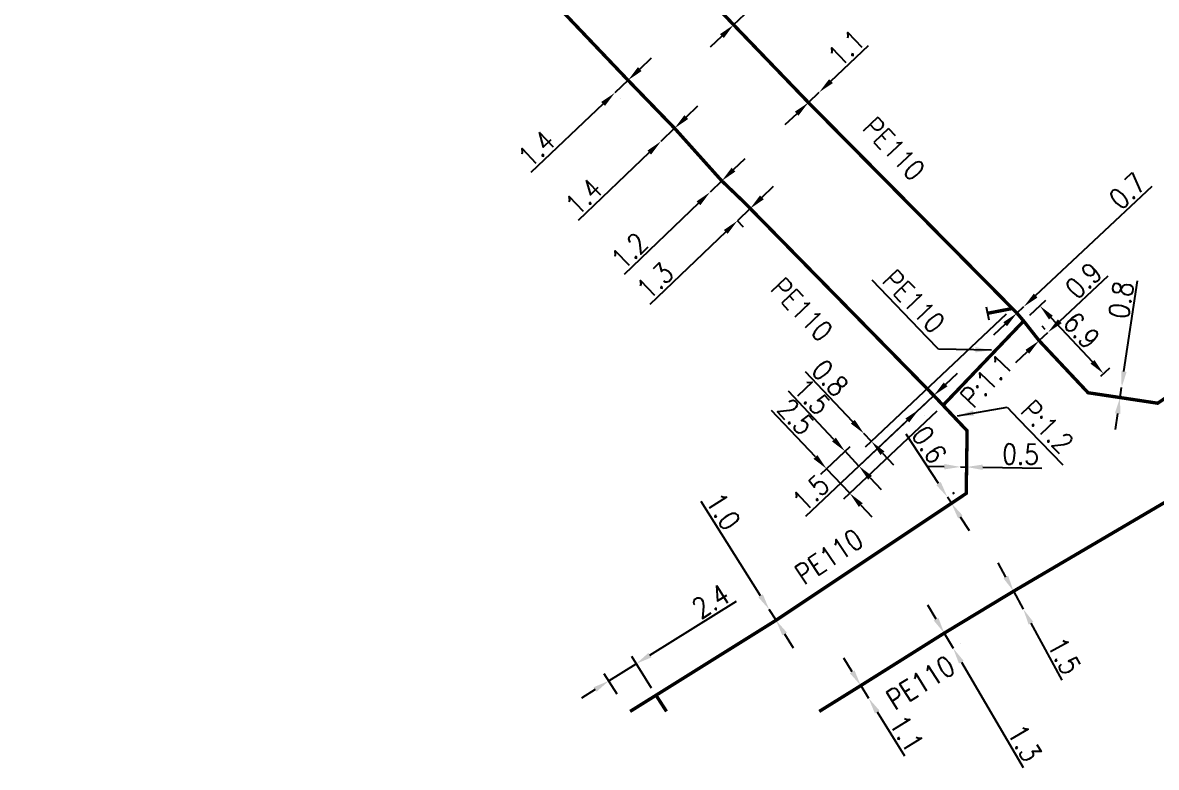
# Model space of a CAD drawing. Header units: millimetres. Extents: x 160996 to 162003, y 120996 to 122000.
# Drawn here: x 161792.1 to 161876.1, y 120995.9 to 121051.1 of the extents above; entities that cross this region are included whole.
import ezdxf
from ezdxf.enums import TextEntityAlignment as Align

# ---------------------------------------------------------------- set-up
doc = ezdxf.new("R2010")
doc.units = ezdxf.units.MM
doc.header["$PDMODE"] = 34
doc.linetypes.add('L_25_PE', pattern=[2000, 1000, 1000])
doc.layers.get('0').update_dxf_attribs({"linetype": 'CONTINUOUS'})
doc.layers.get('Defpoints').update_dxf_attribs({"linetype": 'CONTINUOUS'})
doc.layers.add('L_150', color=1, linetype='CONTINUOUS')
doc.layers.add('L_340', color=7, linetype='CONTINUOUS')
doc.styles.get("Standard").update_dxf_attribs({"font": 'romans.shx', "width": 0.85})
doc.dimstyles.get("Standard").update_dxf_attribs({"dimtxt": 1.5, "dimasz": 1.2, "dimexe": 0.625, "dimexo": 0.625, "dimgap": 0.25, "dimtad": 1, "dimdec": 1, "dimzin": 0, "dimdsep": 46, "dimtxsty": 'Standard', "dimcen": -0.5, "dimadec": 0, "dimazin": 0, "dimtfac": 1, "dimtdec": 1, "dimtmove": 0, "dimatfit": 3, "dimfxl": 0, "dimtolj": 1, "dimtzin": 0, "dimarcsym": 0})

# ---------------------------------------------------------------- blocks, each defined once
blk = doc.blocks.new('L_340_07')
at = {"color": 0, "linetype": 'Continuous', "const_width": 0.25, "flags": 128}
blk.add_lwpolyline([(0, 0), (0.35, 0)], dxfattribs=at)
at = {"color": 0, "linetype": 'Continuous', "flags": 128}
blk.add_lwpolyline([(0.35, -0.5), (0.35, 0.5)], dxfattribs=at)
at = {"color": 0, "linetype": 'Continuous', "width": 0.75, "flags": 3}
for tag, p in [('DEF_LEG', (0.723, -3.465)), ('DEF_COUP', (0.723, -5.965)), ('DEF_TYPE', (0.723, -8.465))]:
    blk.add_attdef(tag, text='', height=1.2, dxfattribs=at).set_placement(p, align=Align.MIDDLE)
blk = doc.blocks.new('*D979')
at = {"layer": 'Defpoints', "color": 0, "linetype": 'Continuous', "transparency": 16777216}
for p in [(161873.484, 121024.01), (161873.484, 121024.01), (161873.372, 121023.269)]:
    blk.add_point(p, dxfattribs=at)
at = {"layer": 'L_150', "color": 0, "linetype": 'Continuous', "lineweight": -2, "transparency": 16777216}
for p, q in [((161873.662, 121025.197), (161874.676, 121031.925)), ((161873.372, 121023.269), (161873.484, 121024.01)), ((161873.99, 121023.176), (161873.99, 121023.176)), ((161873.193, 121022.082), (161873.014, 121020.896))]:
    blk.add_line(p, q, dxfattribs=at)
at = {"layer": 'L_150', "color": 0, "linetype": 'Continuous', "transparency": 16777216}
for points in [[(161873.465, 121025.227), (161873.86, 121025.167), (161873.484, 121024.01)], [(161872.995, 121022.112), (161873.391, 121022.052), (161873.372, 121023.269)]]:
    blk.add_solid(points, dxfattribs=at)
at = {"layer": 'L_150', "color": 0, "linetype": 'Continuous', "transparency": 16777216, "insert": (161873.451, 121030.506), "char_height": 1.5, "attachment_point": 5, "rotation": 81.43301}
blk.add_mtext('\\A1;0.8', dxfattribs=at)
blk = doc.blocks.new('*D980')
at = {"layer": 'Defpoints', "color": 0, "linetype": 'Continuous', "transparency": 16777216}
for p in [(161866.245, 121030.008), (161866.245, 121030.008), (161865.735, 121029.528)]:
    blk.add_point(p, dxfattribs=at)
at = {"layer": 'L_150', "color": 0, "linetype": 'Continuous', "lineweight": -2, "transparency": 16777216}
for p, q in [((161867.12, 121030.829), (161875.76, 121038.942)), ((161865.735, 121029.528), (161866.245, 121030.008)), ((161866.163, 121029.073), (161866.163, 121029.073)), ((161866.673, 121029.552), (161866.673, 121029.552)), ((161864.86, 121028.707), (161863.986, 121027.885))]:
    blk.add_line(p, q, dxfattribs=at)
at = {"layer": 'L_150', "color": 0, "linetype": 'Continuous', "transparency": 16777216}
for points in [[(161866.983, 121030.975), (161867.257, 121030.683), (161866.245, 121030.008)], [(161864.723, 121028.853), (161864.997, 121028.561), (161865.735, 121029.528)]]:
    blk.add_solid(points, dxfattribs=at)
at = {"layer": 'L_150', "color": 0, "linetype": 'Continuous', "transparency": 16777216, "insert": (161873.919, 121038.586), "char_height": 1.5, "attachment_point": 5, "rotation": 43.20009}
blk.add_mtext('\\A1;0.7', dxfattribs=at)
blk = doc.blocks.new('*D981')
at = {"layer": 'Defpoints', "color": 0, "linetype": 'Continuous', "transparency": 16777216}
for p in [(161860.262, 121022.694), (161853.818, 121020.053), (161851.631, 121017.99)]:
    blk.add_point(p, dxfattribs=at)
at = {"layer": 'L_150', "color": 0, "linetype": 'Continuous', "lineweight": -2, "transparency": 16777216}
for p, q in [((161850.807, 121018.863), (161847.55, 121022.316)), ((161859.807, 121022.266), (161852.891, 121015.742)), ((161853.363, 121019.624), (161851.176, 121017.561)), ((161853.346, 121016.171), (161851.631, 121017.99)), ((161854.169, 121015.298), (161854.993, 121014.425))]:
    blk.add_line(p, q, dxfattribs=at)
at = {"layer": 'L_150', "color": 0, "linetype": 'Continuous', "transparency": 16777216}
for points in [[(161850.953, 121019), (161850.662, 121018.726), (161851.631, 121017.99)], [(161854.315, 121015.435), (161854.024, 121015.161), (161853.346, 121016.171)]]:
    blk.add_solid(points, dxfattribs=at)
at = {"layer": 'L_150', "color": 0, "linetype": 'Continuous', "transparency": 16777216, "insert": (161849.366, 121021.848), "char_height": 1.5, "attachment_point": 5, "rotation": 313.32544}
blk.add_mtext('\\A1;2.5', dxfattribs=at)
blk = doc.blocks.new('*D982')
at = {"layer": 'Defpoints', "color": 0, "linetype": 'Continuous', "transparency": 16777216}
for p in [(161865.395, 121029.872), (161854.399, 121020.601), (161854.399, 121020.601)]:
    blk.add_point(p, dxfattribs=at)
at = {"layer": 'L_150', "color": 0, "linetype": 'Continuous', "lineweight": -2, "transparency": 16777216}
for p, q in [((161864.94, 121029.444), (161854.493, 121019.59)), ((161853.576, 121021.474), (161850.076, 121025.185)), ((161854.948, 121020.019), (161854.399, 121020.601)), ((161855.771, 121019.146), (161856.595, 121018.273))]:
    blk.add_line(p, q, dxfattribs=at)
at = {"layer": 'L_150', "color": 0, "linetype": 'Continuous', "transparency": 16777216}
for points in [[(161853.721, 121021.611), (161853.43, 121021.337), (161854.399, 121020.601)], [(161855.917, 121019.283), (161855.626, 121019.009), (161854.948, 121020.019)]]:
    blk.add_solid(points, dxfattribs=at)
at = {"layer": 'L_150', "color": 0, "linetype": 'Continuous', "transparency": 16777216, "insert": (161851.891, 121024.718), "char_height": 1.5, "attachment_point": 5, "rotation": 313.32544}
blk.add_mtext('\\A1;0.8', dxfattribs=at)
blk = doc.blocks.new('*D983')
at = {"layer": 'Defpoints', "color": 0, "linetype": 'Continuous', "transparency": 16777216}
for p in [(161859.576, 121023.422), (161853.818, 121020.053), (161853.001, 121019.283)]:
    blk.add_point(p, dxfattribs=at)
at = {"layer": 'L_150', "color": 0, "linetype": 'Continuous', "lineweight": -2, "transparency": 16777216}
for p, q in [((161852.178, 121020.156), (161848.8, 121023.737)), ((161859.121, 121022.993), (161853.576, 121017.763)), ((161853.363, 121019.624), (161852.547, 121018.854)), ((161854.03, 121018.191), (161853.001, 121019.283)), ((161854.854, 121017.319), (161855.677, 121016.446))]:
    blk.add_line(p, q, dxfattribs=at)
at = {"layer": 'L_150', "color": 0, "linetype": 'Continuous', "transparency": 16777216}
for points in [[(161852.323, 121020.293), (161852.032, 121020.018), (161853.001, 121019.283)], [(161854.999, 121017.456), (161854.708, 121017.181), (161854.03, 121018.191)]]:
    blk.add_solid(points, dxfattribs=at)
at = {"layer": 'L_150', "color": 0, "linetype": 'Continuous', "transparency": 16777216, "insert": (161850.553, 121023.336), "char_height": 1.5, "attachment_point": 5, "rotation": 313.32544}
blk.add_mtext('\\A1;1.5', dxfattribs=at)
blk = doc.blocks.new('*D984')
at = {"layer": 'Defpoints', "color": 0, "linetype": 'Continuous', "transparency": 16777216}
for p in [(161859.576, 121023.422), (161858.485, 121022.393), (161858.485, 121022.393)]:
    blk.add_point(p, dxfattribs=at)
at = {"layer": 'L_150', "color": 0, "linetype": 'Continuous', "lineweight": -2, "transparency": 16777216}
for p, q in [((161860.449, 121024.245), (161861.322, 121025.069)), ((161859.576, 121023.422), (161858.485, 121022.393)), ((161860.005, 121022.967), (161860.005, 121022.967)), ((161857.612, 121021.569), (161850.06, 121014.446)), ((161858.913, 121021.938), (161858.913, 121021.938))]:
    blk.add_line(p, q, dxfattribs=at)
at = {"layer": 'L_150', "color": 0, "linetype": 'Continuous', "transparency": 16777216}
for points in [[(161860.312, 121024.391), (161860.586, 121024.1), (161859.576, 121023.422)], [(161857.474, 121021.715), (161857.749, 121021.424), (161858.485, 121022.393)]]:
    blk.add_solid(points, dxfattribs=at)
at = {"layer": 'L_150', "color": 0, "linetype": 'Continuous', "transparency": 16777216, "insert": (161850.461, 121016.199), "char_height": 1.5, "attachment_point": 5, "rotation": 43.32544}
blk.add_mtext('\\A1;1.5', dxfattribs=at)
blk = doc.blocks.new('*D985')
at = {"layer": 'Defpoints', "color": 0, "linetype": 'Continuous', "transparency": 16777216}
for p in [(161861.555, 121018.126), (161861.555, 121018.126), (161862.004, 121018.098)]:
    blk.add_point(p, dxfattribs=at)
at = {"layer": 'L_150', "color": 0, "linetype": 'Continuous', "lineweight": -2, "transparency": 16777216}
for p, q in [((161862.013, 121018.723), (161862.013, 121018.744)), ((161860.355, 121018.142), (161859.155, 121018.159)), ((161861.555, 121018.126), (161862.005, 121018.12)), ((161863.205, 121018.103), (161867.576, 121018.043))]:
    blk.add_line(p, q, dxfattribs=at)
at = {"layer": 'L_150', "color": 0, "linetype": 'Continuous', "transparency": 16777216}
for points in [[(161860.358, 121018.342), (161860.352, 121017.942), (161861.555, 121018.126)], [(161863.207, 121018.303), (161863.202, 121017.903), (161862.005, 121018.12)]]:
    blk.add_solid(points, dxfattribs=at)
at = {"layer": 'L_150', "color": 0, "linetype": 'Continuous', "transparency": 16777216, "insert": (161866.004, 121019.064), "char_height": 1.5, "attachment_point": 5, "rotation": 359.21005}
blk.add_mtext('\\A1;0.5', dxfattribs=at)
blk = doc.blocks.new('*D986')
at = {"layer": 'Defpoints', "color": 0, "linetype": 'Continuous', "transparency": 16777216}
for p in [(161860.463, 121015.812), (161860.582, 121015.89), (161860.764, 121015.351)]:
    blk.add_point(p, dxfattribs=at)
at = {"layer": 'L_150', "color": 0, "linetype": 'Continuous', "lineweight": -2, "transparency": 16777216}
for p, q in [((161859.926, 121016.894), (161857.534, 121020.554)), ((161860.986, 121016.154), (161861.105, 121016.232)), ((161860.883, 121015.43), (161860.582, 121015.89)), ((161861.287, 121015.693), (161861.406, 121015.771)), ((161861.54, 121014.425), (161862.196, 121013.421))]:
    blk.add_line(p, q, dxfattribs=at)
at = {"layer": 'L_150', "color": 0, "linetype": 'Continuous', "transparency": 16777216}
for points in [[(161860.093, 121017.004), (161859.758, 121016.785), (161860.582, 121015.89)], [(161861.707, 121014.534), (161861.372, 121014.316), (161860.883, 121015.43)]]:
    blk.add_solid(points, dxfattribs=at)
at = {"layer": 'L_150', "color": 0, "linetype": 'Continuous', "transparency": 16777216, "insert": (161859.239, 121019.773), "char_height": 1.5, "attachment_point": 5, "rotation": 303.16877}
blk.add_mtext('\\A1;0.6', dxfattribs=at)
blk = doc.blocks.new('*D987')
at = {"layer": 'Defpoints', "color": 0, "linetype": 'Continuous', "transparency": 16777216}
for p in [(161847.38, 121007.561), (161847.38, 121007.561), (161847.886, 121006.757)]:
    blk.add_point(p, dxfattribs=at)
at = {"layer": 'L_150', "color": 0, "linetype": 'Continuous', "lineweight": -2, "transparency": 16777216}
for p, q in [((161846.741, 121008.577), (161842.344, 121015.565)), ((161847.886, 121006.757), (161847.38, 121007.561)), ((161848.525, 121005.742), (161849.165, 121004.726))]:
    blk.add_line(p, q, dxfattribs=at)
at = {"layer": 'L_150', "color": 0, "linetype": 'Continuous', "transparency": 16777216}
for points in [[(161846.911, 121008.683), (161846.572, 121008.47), (161847.38, 121007.561)], [(161848.695, 121005.848), (161848.356, 121005.635), (161847.886, 121006.757)]]:
    blk.add_solid(points, dxfattribs=at)
at = {"layer": 'L_150', "color": 0, "linetype": 'Continuous', "transparency": 16777216, "insert": (161843.987, 121014.832), "char_height": 1.5, "attachment_point": 5, "rotation": 302.18039}
blk.add_mtext('\\A1;1.0', dxfattribs=at)
blk = doc.blocks.new('*D988')
at = {"layer": 'Defpoints', "color": 0, "linetype": 'Continuous', "transparency": 16777216}
for p in [(161835.499, 121002.265), (161838.997, 121001.2), (161836.445, 121000.753)]:
    blk.add_point(p, dxfattribs=at)
at = {"layer": 'L_150', "color": 0, "linetype": 'Continuous', "lineweight": -2, "transparency": 16777216}
for p, q in [((161838.55, 121004.175), (161844.955, 121008.185)), ((161835.499, 121002.265), (161837.533, 121003.538)), ((161838.665, 121001.73), (161837.201, 121004.068)), ((161836.114, 121001.283), (161835.167, 121002.794)), ((161834.482, 121001.628), (161833.465, 121000.991))]:
    blk.add_line(p, q, dxfattribs=at)
at = {"layer": 'L_150', "color": 0, "linetype": 'Continuous', "transparency": 16777216}
for points in [[(161838.444, 121004.345), (161838.656, 121004.006), (161837.533, 121003.538)], [(161834.376, 121001.797), (161834.588, 121001.458), (161835.499, 121002.265)]]:
    blk.add_solid(points, dxfattribs=at)
at = {"layer": 'L_150', "color": 0, "linetype": 'Continuous', "transparency": 16777216, "insert": (161843.054, 121008.175), "char_height": 1.5, "attachment_point": 5, "rotation": 32.05236}
blk.add_mtext('\\A1;2.4', dxfattribs=at)
blk = doc.blocks.new('*D989')
at = {"layer": 'Defpoints', "color": 0, "linetype": 'Continuous', "transparency": 16777216}
for p in [(161866.231, 121028.945), (161872.153, 121025.041), (161871.492, 121024.42)]:
    blk.add_point(p, dxfattribs=at)
at = {"layer": 'L_150', "color": 0, "linetype": 'Continuous', "lineweight": -2, "transparency": 16777216}
for p, q in [((161866.687, 121029.373), (161867.885, 121030.498)), ((161868.251, 121029.196), (161871.331, 121025.915)), ((161871.948, 121024.848), (161872.608, 121025.469))]:
    blk.add_line(p, q, dxfattribs=at)
at = {"layer": 'L_150', "color": 0, "linetype": 'Continuous', "transparency": 16777216}
for points in [[(161868.397, 121029.333), (161868.105, 121029.059), (161867.429, 121030.071)], [(161871.477, 121026.052), (161871.186, 121025.779), (161872.153, 121025.041)]]:
    blk.add_solid(points, dxfattribs=at)
at = {"layer": 'L_150', "color": 0, "linetype": 'Continuous', "transparency": 16777216, "insert": (161870.52, 121028.24), "char_height": 1.5, "attachment_point": 5, "rotation": 313.20009}
blk.add_mtext('\\A1;6.9', dxfattribs=at)
blk = doc.blocks.new('*D990')
at = {"layer": 'Defpoints', "color": 0, "linetype": 'Continuous', "transparency": 16777216}
for p in [(161854.167, 121001.916), (161854.747, 121000.982), (161854.747, 121000.982)]:
    blk.add_point(p, dxfattribs=at)
at = {"layer": 'L_150', "color": 0, "linetype": 'Continuous', "lineweight": -2, "transparency": 16777216}
for p, q in [((161853.534, 121002.936), (161852.9, 121003.955)), ((161854.167, 121001.916), (161854.747, 121000.982)), ((161855.38, 120999.962), (161857.398, 120996.713))]:
    blk.add_line(p, q, dxfattribs=at)
at = {"layer": 'L_150', "color": 0, "linetype": 'Continuous', "transparency": 16777216}
for points in [[(161853.703, 121003.041), (161853.364, 121002.83), (161854.167, 121001.916)], [(161855.55, 121000.068), (161855.21, 120999.857), (161854.747, 121000.982)]]:
    blk.add_solid(points, dxfattribs=at)
at = {"layer": 'L_150', "color": 0, "linetype": 'Continuous', "transparency": 16777216, "insert": (161857.555, 120998.355), "char_height": 1.5, "attachment_point": 5, "rotation": 301.84058}
blk.add_mtext('\\A1;1.1', dxfattribs=at)
blk = doc.blocks.new('*D991')
at = {"layer": 'Defpoints', "color": 0, "linetype": 'Continuous', "transparency": 16777216}
for p in [(161860.349, 121005.805), (161861.007, 121004.684), (161861.007, 121004.684)]:
    blk.add_point(p, dxfattribs=at)
at = {"layer": 'L_150', "color": 0, "linetype": 'Continuous', "lineweight": -2, "transparency": 16777216}
for p, q in [((161859.742, 121006.84), (161859.135, 121007.875)), ((161860.888, 121006.122), (161860.888, 121006.122)), ((161860.349, 121005.805), (161861.007, 121004.684)), ((161861.546, 121005), (161861.546, 121005)), ((161861.615, 121003.649), (161866.188, 120995.856))]:
    blk.add_line(p, q, dxfattribs=at)
at = {"layer": 'L_150', "color": 0, "linetype": 'Continuous', "transparency": 16777216}
for points in [[(161859.914, 121006.941), (161859.57, 121006.739), (161860.349, 121005.805)], [(161861.787, 121003.75), (161861.442, 121003.548), (161861.007, 121004.684)]]:
    blk.add_solid(points, dxfattribs=at)
at = {"layer": 'L_150', "color": 0, "linetype": 'Continuous', "transparency": 16777216, "insert": (161866.294, 120997.651), "char_height": 1.5, "attachment_point": 5, "rotation": 300.40587}
blk.add_mtext('\\A1;1.3', dxfattribs=at)
blk = doc.blocks.new('*D992')
at = {"layer": 'Defpoints', "color": 0, "linetype": 'Continuous', "transparency": 16777216}
for p in [(161865.483, 121008.911), (161866.201, 121007.594), (161866.201, 121007.594)]:
    blk.add_point(p, dxfattribs=at)
at = {"layer": 'L_150', "color": 0, "linetype": 'Continuous', "lineweight": -2, "transparency": 16777216}
for p, q in [((161864.909, 121009.965), (161864.335, 121011.018)), ((161865.483, 121008.911), (161866.201, 121007.594)), ((161866.775, 121006.54), (161869.07, 121002.325))]:
    blk.add_line(p, q, dxfattribs=at)
at = {"layer": 'L_150', "color": 0, "linetype": 'Continuous', "transparency": 16777216}
for points in [[(161865.085, 121010.06), (161864.734, 121009.869), (161865.483, 121008.911)], [(161866.95, 121006.635), (161866.599, 121006.444), (161866.201, 121007.594)]]:
    blk.add_solid(points, dxfattribs=at)
at = {"layer": 'L_150', "color": 0, "linetype": 'Continuous', "transparency": 16777216, "insert": (161869.233, 121004.116), "char_height": 1.5, "attachment_point": 5, "rotation": 298.57553}
blk.add_mtext('\\A1;1.5', dxfattribs=at)
blk = doc.blocks.new('*D1042')
at = {"layer": 'Defpoints', "color": 0, "linetype": 'Continuous', "transparency": 16777216}
for p in [(161845.577, 121051.697), (161845.577, 121051.697), (161844.747, 121050.9)]:
    blk.add_point(p, dxfattribs=at)
at = {"layer": 'L_150', "color": 0, "linetype": 'Continuous', "lineweight": -2, "transparency": 16777216}
for p, q in [((161846.442, 121052.528), (161851.645, 121057.525)), ((161844.747, 121050.9), (161845.577, 121051.697)), ((161843.882, 121050.069), (161843.016, 121049.238))]:
    blk.add_line(p, q, dxfattribs=at)
at = {"layer": 'L_150', "color": 0, "linetype": 'Continuous', "transparency": 16777216}
for points in [[(161846.304, 121052.673), (161846.581, 121052.384), (161845.577, 121051.697)], [(161843.743, 121050.213), (161844.02, 121049.925), (161844.747, 121050.9)]]:
    blk.add_solid(points, dxfattribs=at)
at = {"layer": 'L_150', "color": 0, "linetype": 'Continuous', "transparency": 16777216, "insert": (161849.874, 121057.211), "char_height": 1.5, "attachment_point": 5, "rotation": 43.84599}
blk.add_mtext('\\A1;1.2', dxfattribs=at)
blk = doc.blocks.new('*D1043')
at = {"layer": 'Defpoints', "color": 0, "linetype": 'Continuous', "transparency": 16777216}
for p in [(161851.084, 121045.898), (161851.084, 121045.898), (161850.287, 121045.141)]:
    blk.add_point(p, dxfattribs=at)
at = {"layer": 'L_150', "color": 0, "linetype": 'Continuous', "lineweight": -2, "transparency": 16777216}
for p, q in [((161851.954, 121046.725), (161854.728, 121049.359)), ((161850.287, 121045.141), (161851.084, 121045.898)), ((161849.417, 121044.314), (161848.547, 121043.488))]:
    blk.add_line(p, q, dxfattribs=at)
at = {"layer": 'L_150', "color": 0, "linetype": 'Continuous', "transparency": 16777216}
for points in [[(161851.817, 121046.87), (161852.092, 121046.58), (161851.084, 121045.898)], [(161849.279, 121044.459), (161849.554, 121044.169), (161850.287, 121045.141)]]:
    blk.add_solid(points, dxfattribs=at)
at = {"layer": 'L_150', "color": 0, "linetype": 'Continuous', "transparency": 16777216, "insert": (161853.087, 121049.18), "char_height": 1.5, "attachment_point": 5, "rotation": 43.52667}
blk.add_mtext('\\A1;1.1', dxfattribs=at)
blk = doc.blocks.new('*D1044')
at = {"layer": 'Defpoints', "color": 0, "linetype": 'Continuous', "transparency": 16777216}
for p in [(161845.523, 121037.747), (161844.583, 121036.849), (161845.033, 121036.379)]:
    blk.add_point(p, dxfattribs=at)
at = {"layer": 'L_150', "color": 0, "linetype": 'Continuous', "lineweight": -2, "transparency": 16777216}
for p, q in [((161846.839, 121038.106), (161847.707, 121038.936)), ((161845.972, 121037.277), (161845.033, 121036.379)), ((161845.955, 121037.295), (161846.404, 121036.825)), ((161845.015, 121036.397), (161845.464, 121035.927)), ((161844.165, 121035.549), (161838.542, 121030.173))]:
    blk.add_line(p, q, dxfattribs=at)
at = {"layer": 'L_150', "color": 0, "linetype": 'Continuous', "transparency": 16777216}
for points in [[(161846.701, 121038.251), (161846.978, 121037.962), (161845.972, 121037.277)], [(161844.027, 121035.694), (161844.303, 121035.405), (161845.033, 121036.379)]]:
    blk.add_solid(points, dxfattribs=at)
at = {"layer": 'L_150', "color": 0, "linetype": 'Continuous', "transparency": 16777216, "insert": (161838.931, 121031.928), "char_height": 1.5, "attachment_point": 5, "rotation": 43.7161}
blk.add_mtext('\\A1;1.3', dxfattribs=at)
blk = doc.blocks.new('*D1045')
at = {"layer": 'Defpoints', "color": 0, "linetype": 'Continuous', "transparency": 16777216}
for p in [(161843.869, 121039.332), (161843.004, 121038.5), (161843.004, 121038.5)]:
    blk.add_point(p, dxfattribs=at)
at = {"layer": 'L_150', "color": 0, "linetype": 'Continuous', "lineweight": -2, "transparency": 16777216}
for p, q in [((161844.734, 121040.164), (161845.598, 121040.996)), ((161843.869, 121039.332), (161843.004, 121038.5)), ((161842.139, 121037.668), (161836.648, 121032.385))]:
    blk.add_line(p, q, dxfattribs=at)
at = {"layer": 'L_150', "color": 0, "linetype": 'Continuous', "transparency": 16777216}
for points in [[(161844.595, 121040.308), (161844.872, 121040.02), (161843.869, 121039.332)], [(161842.001, 121037.812), (161842.278, 121037.524), (161843.004, 121038.5)]]:
    blk.add_solid(points, dxfattribs=at)
at = {"layer": 'L_150', "color": 0, "linetype": 'Continuous', "transparency": 16777216, "insert": (161837.032, 121034.142), "char_height": 1.5, "attachment_point": 5, "rotation": 43.89455}
blk.add_mtext('\\A1;1.2', dxfattribs=at)
blk = doc.blocks.new('*D1046')
at = {"layer": 'Defpoints', "color": 0, "linetype": 'Continuous', "transparency": 16777216}
for p in [(161840.373, 121043.231), (161839.362, 121042.262), (161839.362, 121042.262)]:
    blk.add_point(p, dxfattribs=at)
at = {"layer": 'L_150', "color": 0, "linetype": 'Continuous', "lineweight": -2, "transparency": 16777216}
for p, q in [((161841.239, 121044.061), (161842.105, 121044.892)), ((161840.373, 121043.231), (161839.362, 121042.262)), ((161839.94, 121043.682), (161839.94, 121043.682)), ((161838.496, 121041.432), (161833.234, 121036.388))]:
    blk.add_line(p, q, dxfattribs=at)
at = {"layer": 'L_150', "color": 0, "linetype": 'Continuous', "transparency": 16777216}
for points in [[(161841.1, 121044.206), (161841.377, 121043.917), (161840.373, 121043.231)], [(161838.357, 121041.576), (161838.634, 121041.287), (161839.362, 121042.262)]]:
    blk.add_solid(points, dxfattribs=at)
at = {"layer": 'L_150', "color": 0, "linetype": 'Continuous', "transparency": 16777216, "insert": (161833.643, 121038.166), "char_height": 1.5, "attachment_point": 5, "rotation": 43.78896}
blk.add_mtext('\\A1;1.4', dxfattribs=at)
blk = doc.blocks.new('*D1047')
at = {"layer": 'Defpoints', "color": 0, "linetype": 'Continuous', "transparency": 16777216}
for p in [(161836.924, 121046.792), (161835.946, 121045.861), (161835.946, 121045.861)]:
    blk.add_point(p, dxfattribs=at)
at = {"layer": 'L_150', "color": 0, "linetype": 'Continuous', "lineweight": -2, "transparency": 16777216}
for p, q in [((161837.793, 121047.619), (161838.662, 121048.446)), ((161836.924, 121046.792), (161835.946, 121045.861)), ((161837.355, 121046.339), (161837.355, 121046.339)), ((161835.077, 121045.034), (161829.727, 121039.944)), ((161836.377, 121045.409), (161836.377, 121045.409))]:
    blk.add_line(p, q, dxfattribs=at)
at = {"layer": 'L_150', "color": 0, "linetype": 'Continuous', "transparency": 16777216}
for points in [[(161837.655, 121047.764), (161837.931, 121047.474), (161836.924, 121046.792)], [(161834.939, 121045.179), (161835.214, 121044.889), (161835.946, 121045.861)]]:
    blk.add_solid(points, dxfattribs=at)
at = {"layer": 'L_150', "color": 0, "linetype": 'Continuous', "transparency": 16777216, "insert": (161830.143, 121041.719), "char_height": 1.5, "attachment_point": 5, "rotation": 43.57916}
blk.add_mtext('\\A1;1.4', dxfattribs=at)
blk = doc.blocks.new('*D742')
at = {"layer": 'Defpoints', "color": 0, "linetype": 'Continuous', "transparency": 16777216}
for p in [(161868.034, 121028.103), (161867.378, 121027.487), (161868.257, 121027.866)]:
    blk.add_point(p, dxfattribs=at)
at = {"layer": 'L_150', "color": 0, "linetype": 'Continuous', "lineweight": -2, "transparency": 16777216}
for p, q in [((161868.909, 121028.924), (161872.489, 121032.287)), ((161867.378, 121027.487), (161868.034, 121028.103)), ((161867.829, 121028.321), (161867.606, 121028.559)), ((161866.503, 121026.665), (161865.628, 121025.844))]:
    blk.add_line(p, q, dxfattribs=at)
at = {"layer": 'L_150', "color": 0, "linetype": 'Continuous', "transparency": 16777216}
for points in [[(161868.772, 121029.07), (161869.045, 121028.779), (161868.034, 121028.103)], [(161866.366, 121026.811), (161866.64, 121026.52), (161867.378, 121027.487)]]:
    blk.add_solid(points, dxfattribs=at)
at = {"layer": 'L_150', "color": 0, "linetype": 'Continuous', "transparency": 16777216, "insert": (161870.671, 121031.951), "char_height": 1.5, "attachment_point": 5, "rotation": 43.20009}
blk.add_mtext('\\A1;0.9', dxfattribs=at)

msp = doc.modelspace()

# ---------------------------------------------------------------- linework, layer by layer
at = {"layer": 'L_150', "linetype": 'L_25_PE', "const_width": 0.25, "flags": 128}
for points in [[(161913.23, 121044.797), (161905.37, 121040.326), (161898.19, 121036.214), (161892.511, 121032.865), (161885.095, 121028.868), (161882.128, 121026.869), (161876.16, 121022.849), (161873.372, 121023.269), (161871.004, 121023.626), (161867.378, 121027.487), (161866.231, 121028.945), (161865.735, 121029.528), (161850.287, 121045.141), (161850.287, 121045.141), (161850.287, 121045.141), (161844.747, 121050.9), (161840.953, 121054.878), (161837.177, 121058.894), (161833.312, 121063.058), (161829.044, 121067.047), (161829.044, 121067.047), (161824.071, 121072.429), (161821.297, 121075.289), (161821.297, 121075.289), (161811.812, 121084.662), (161807.58, 121089.372), (161803.537, 121093.85), (161799.092, 121098.863), (161794.476, 121103.765), (161786.582, 121112.028), (161782.321, 121116.26), (161777.407, 121121.448), (161773.296, 121125.757), (161768.286, 121130.92), (161763.271, 121136.302), (161759.972, 121139.76), (161755.063, 121144.757), (161750.883, 121149.942), (161747.775, 121152.727), (161743.615, 121157.035), (161739.454, 121161.344), (161735.241, 121165.787), (161731.049, 121169.961), (161726.023, 121175.079), (161720.661, 121180.86), (161715.354, 121186.751), (161714.542, 121187.635), (161710.767, 121191.628), (161706.44, 121196.153), (161701.85, 121201.061), (161696.403, 121206.715), (161688.687, 121214.586), (161685.403, 121218.07), (161682.063, 121221.572), (161676.451, 121227.122), (161672.336, 121231.505), (161668.894, 121235.074), (161665.473, 121238.734), (161661.979, 121242.374), (161658.175, 121246.359), (161654.344, 121250.326), (161650.55, 121254.301), (161646.534, 121258.29), (161642.883, 121262.122), (161639.282, 121266.237), (161635.402, 121270.208), (161631.724, 121274.312), (161629.008, 121276.266), (161624.193, 121282.295), (161620.411, 121286.433), (161619.652, 121287.363), (161616.895, 121290.742), (161613.559, 121295.096), (161610.359, 121299.581), (161607.25, 121304.106), (161604.033, 121308.666), (161601.217, 121313.481), (161598.623, 121318.487), (161595.977, 121323.056), (161594.946, 121324.792), (161593.104, 121327.77), (161590.363, 121332.492), (161589.68, 121333.604), (161586.977, 121336.902), (161586.883, 121337.079)], [(161837.077, 121000), (161838.997, 121001.2), (161847.886, 121006.757), (161860.764, 121015.351), (161861.978, 121016.162), (161862.004, 121018.098), (161862.042, 121020.807), (161860.262, 121022.694), (161859.576, 121023.422), (161845.523, 121037.747), (161845.523, 121037.747), (161843.869, 121039.332), (161840.373, 121043.231), (161836.924, 121046.792), (161828.222, 121055.939), (161823.858, 121060.441), (161820.404, 121063.94), (161816.853, 121067.715), (161807.921, 121077.291), (161802.852, 121082.521), (161799.02, 121086.467), (161791.45, 121094.414), (161787.797, 121098.301), (161780.267, 121106.229), (161775.609, 121111.497), (161771.282, 121115.959), (161765.532, 121121.732), (161759.582, 121128.499), (161756.195, 121131.674), (161750.71, 121137.371), (161746.196, 121142.052), (161740.71, 121147.846), (161734.247, 121154.465), (161731.841, 121157.228), (161725.669, 121163.678), (161715.212, 121174.502), (161715.212, 121174.502), (161701.496, 121188.824), (161701.496, 121188.824), (161696.624, 121193.828), (161691.556, 121199.341), (161686.375, 121204.744), (161681.767, 121209.394), (161678.573, 121212.735), (161675.637, 121215.817), (161672.742, 121218.852), (161669.545, 121222.34), (161665.474, 121226.617), (161661.557, 121230.533), (161657.897, 121234.578), (161649.925, 121242.578), (161646.449, 121246.333), (161643.139, 121249.855), (161640.348, 121252.77), (161635.463, 121257.804), (161628.393, 121265.237), (161625.382, 121268.56), (161622.527, 121272.882), (161612.784, 121281.736), (161612.597, 121281.971), (161610.401, 121284.712)], [(161851.087, 121000), (161854.167, 121001.916), (161860.349, 121005.805), (161865.483, 121008.911), (161877.348, 121015.887), (161884.394, 121019.822), (161894.787, 121025.953), (161904.616, 121031.508), (161904.616, 121031.508)], [(161865.395, 121029.872), (161863.89, 121029.579)], [(161860.262, 121022.694), (161866.231, 121028.945)], [(161839.774, 121000), (161838.997, 121001.2)]]:
    msp.add_lwpolyline(points, dxfattribs=at)

# ---------------------------------------------------------------- block references
at = {"layer": 'L_340', "rotation": 191.2342886985569}
msp.add_blockref('L_340_07', (161863.89, 121029.579), dxfattribs=at)

# ---------------------------------------------------------------- texts
at = {"layer": 'L_150', "linetype": 'Continuous', "width": 0.85}
for s, rotation, p in [('PE110', 313.57623, (161854.188, 121043.172)), ('PE110', 313.32544, (161847.373, 121031.268)), ('P:1.1', 46.32122, (161862.48, 121022.404)), ('PE110', 33.71869, (161849.955, 121009.34)), ('PE110', 32.1704, (161856.683, 121000.051))]:
    msp.add_text(s, height=1.5, rotation=rotation, dxfattribs=at).set_placement(p)
at = {"layer": 'L_150', "linetype": 'Continuous', "char_height": 1.5, "rotation": 313.89426}
for s, insert, attachment_point in [('\\A1;PE110', (161855.657, 121031.848), 7), ('\\A1;P:1.2', (161866.978, 121023.227), 1)]:
    msp.add_mtext(s, dxfattribs=dict(at, insert=insert, attachment_point=attachment_point))

# ---------------------------------------------------------------- dimensions: what is measured, and where the dimension line sits
at = {"layer": 'L_150', "linetype": 'Continuous'}
for base, p1, p2, angle, picture, middle in [((161845.5766, 121051.697), (161844.7472, 121050.9004), (161845.5766, 121051.697), 223.84599, '*D1042', (161850.5667, 121056.49)), ((161851.084, 121045.898), (161850.287, 121045.141), (161851.084, 121045.898), 223.52667, '*D1043', (161853.776, 121048.455)), ((161835.9459, 121045.8613), (161836.92387, 121046.79193), (161835.9459, 121045.8613), 43.57916, '*D1047', (161830.83197, 121040.99492)), ((161839.362, 121042.262), (161840.373, 121043.231), (161839.362, 121042.262), 43.78896, '*D1046', (161834.335, 121037.444)), ((161843.004, 121038.5), (161843.869, 121039.332), (161843.004, 121038.5), 43.89455, '*D1045', (161837.725, 121033.421)), ((161866.245, 121030.008), (161865.735, 121029.528), (161866.245, 121030.008), 223.20009, '*D980', (161874.604, 121037.857)), ((161845.033, 121036.379), (161845.523, 121037.747), (161844.583, 121036.849), 43.7161, '*D1044', (161839.622, 121031.205)), ((161868.034, 121028.103), (161867.378, 121027.487), (161868.257, 121027.866), 223.20009, '*D742', (161871.355, 121031.222)), ((161873.4837, 121024.0104), (161873.371976, 121023.268768), (161873.4837, 121024.0104), 261.433011, '*D979', (161874.439847, 121030.357361)), ((161872.153, 121025.041), (161866.231, 121028.945), (161871.492, 121024.42), 133.20009, '*D989', (161869.791, 121027.556)), ((161854.399, 121020.601), (161865.395, 121029.872), (161854.399, 121020.601), 313.32544, '*D982', (161851.164, 121024.031)), ((161858.485, 121022.393), (161859.576, 121023.422), (161858.485, 121022.393), 43.32544, '*D984', (161851.147, 121015.472)), ((161853.001, 121019.283), (161859.576, 121023.422), (161853.818, 121020.053), 313.32544, '*D983', (161849.826, 121022.65)), ((161851.631, 121017.99), (161860.262, 121022.694), (161853.818, 121020.053), 313.32544, '*D981', (161848.638, 121021.162)), ((161860.582, 121015.89), (161860.764, 121015.351), (161860.463, 121015.812), 303.16877, '*D986', (161858.402, 121019.226)), ((161861.554775, 121018.125722), (161862.004436, 121018.098003), (161861.554775, 121018.125722), 359.210047, '*D985', (161865.990068, 121018.064567)), ((161847.3804, 121007.5613), (161847.8864, 121006.7572), (161847.3804, 121007.5613), 302.18039, '*D987', (161843.1403, 121014.2996)), ((161866.201, 121007.594), (161865.483, 121008.911), (161866.201, 121007.594), 118.57553, '*D992', (161868.355, 121003.638)), ((161835.499, 121002.265), (161838.997, 121001.2), (161836.445, 121000.753), 32.05236, '*D988', (161843.585, 121007.328)), ((161861.007, 121004.684), (161860.349, 121005.805), (161861.007, 121004.684), 120.40587, '*D991', (161865.432, 120997.145)), ((161854.747, 121000.982), (161854.167, 121001.916), (161854.747, 121000.982), 121.84058, '*D990', (161856.705, 120997.828))]:
    dim = msp.add_linear_dim(base=base, p1=p1, p2=p2, angle=angle, dimstyle='Standard', dxfattribs=at)
    dim.commit()
    dim.dimension.update_dxf_attribs({"geometry": picture, "text_midpoint": middle, "dimtype": 160})

# ---------------------------------------------------------------- leaders
at = {"layer": 'L_150', "linetype": 'Continuous', "annotation_type": 0, "has_hookline": 1, "horizontal_direction": (0.69333, -0.720621, 0)}
for points, hookline_direction, text_width in [([(161863.845, 121026.785), (161859.917, 121026.865), (161859.085, 121027.73)], 1, 5.646), ([(161861.336, 121021.916), (161865.005, 121022.558), (161865.837, 121021.693)], 0, 4.493)]:
    msp.add_leader(points, dimstyle='Standard', dxfattribs=dict(at, hookline_direction=hookline_direction, text_width=text_width))

doc.saveas('drawing.dxf')
